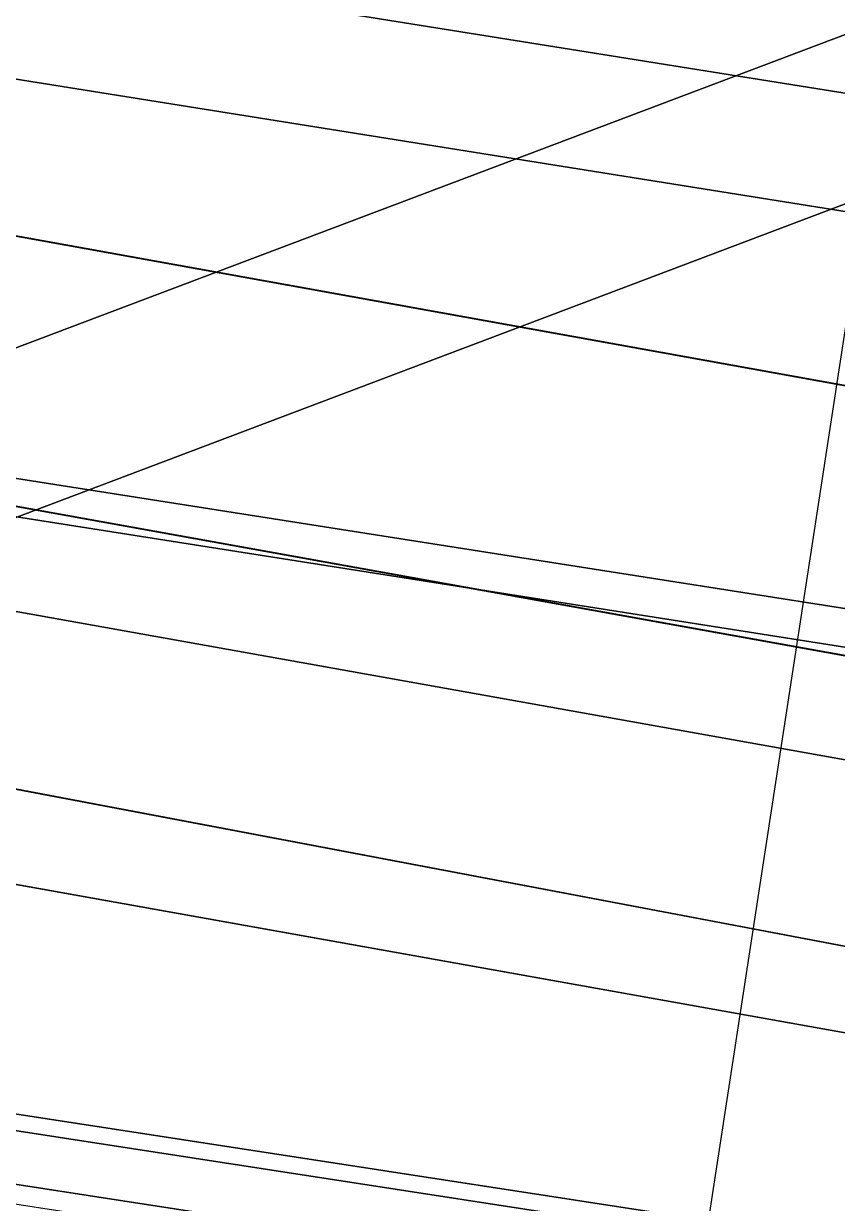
# Model space of a CAD drawing. Header units: metres. Extents: x 503497 to 504361, y 6966567 to 6966857.
# Drawn here: x 504125.0836 to 504125.2159, y 6966705.5895 to 6966705.7812 of the extents above; entities that cross this region are included whole.
import ezdxf

# ---------------------------------------------------------------- set-up
doc = ezdxf.new("R2010")
doc.units = ezdxf.units.M

msp = doc.modelspace()

# ---------------------------------------------------------------- linework, layer by layer
at = {"layer": 'SHADOW_APPROVED_20260111T072000'}
msp.add_lwpolyline([(504124.9683, 6966704.1079), (504125.9354, 6966710.4181), (504052.7616, 6966725.3221), (504051.7945, 6966719.0119), (504124.9683, 6966704.1079)], close=True, dxfattribs=at)
msp.add_lwpolyline([(504124.6436, 6966689.8311), (504125.6223, 6966696.1052), (504122.7613, 6966696.5515), (504123.3955, 6966700.6171), (504123.6735, 6966701.1907), (504124.1841, 6966701.6081), (504124.6865, 6966701.7525), (504126.4679, 6966701.5261), (504126.6349, 6966702.5968), (504125.8564, 6966702.7697), (504125.4218, 6966703.0603), (504125.0625, 6966703.6133), (504124.9683, 6966704.1079), (504125.9354, 6966710.4181), (504127.8093, 6966710.1258), (504128.3574, 6966713.6393), (504140.8554, 6966711.6898), (504140.8554, 6966711.6898), (504140.7719, 6966711.1544), (504144.1851, 6966710.622), (504144.5661, 6966713.0647), (504153.1826, 6966711.7206), (504152.9477, 6966710.2148), (504167.8718, 6966707.8869)], dxfattribs=at)
at = {"layer": 'SHADOW_APPROVED_20260114T072400'}
for points in [[(504124.9683, 6966704.1079), (504125.9354, 6966710.4181), (504053.927, 6966724.0568), (504052.9599, 6966717.7466), (504124.9683, 6966704.1079)], [(504169.2405, 6966697.5447), (504169.4022, 6966697.2624), (504097.3938, 6966710.9011), (504097.2321, 6966711.1834), (504169.2405, 6966697.5447)], [(504169.4022, 6966697.2624), (504169.4593, 6966696.8594), (504097.4509, 6966710.4981), (504097.3938, 6966710.9011), (504169.4022, 6966697.2624)]]:
    msp.add_lwpolyline(points, close=True, dxfattribs=at)
msp.add_lwpolyline([(504124.6436, 6966689.8311), (504125.6223, 6966696.1052), (504122.7613, 6966696.5515), (504123.3955, 6966700.6171), (504123.6735, 6966701.1907), (504124.1841, 6966701.6081), (504124.6865, 6966701.7525), (504126.4679, 6966701.5261), (504126.6349, 6966702.5968), (504125.8564, 6966702.7697), (504125.4218, 6966703.0603), (504125.0625, 6966703.6133), (504124.9683, 6966704.1079), (504125.9354, 6966710.4181), (504127.8093, 6966710.1258), (504128.3574, 6966713.6393), (504140.8554, 6966711.6898), (504140.8554, 6966711.6898), (504140.7719, 6966711.1544), (504144.1851, 6966710.622), (504144.5661, 6966713.0647), (504153.1826, 6966711.7206), (504152.9477, 6966710.2148), (504167.8718, 6966707.8869)], dxfattribs=at)
at = {"layer": 'SHADOW_APPROVED_20260122T071500'}
for points in [[(504124.9683, 6966704.1079), (504125.9354, 6966710.4181), (504043.3689, 6966725.1862), (504042.4018, 6966718.876), (504124.9683, 6966704.1079)], [(504168.8949, 6966699.7238), (504168.6104, 6966697.9001), (504086.0439, 6966712.6682), (504086.3284, 6966714.4919), (504168.8949, 6966699.7238)], [(504168.6104, 6966697.9001), (504168.9205, 6966697.8003), (504086.354, 6966712.5684), (504086.0439, 6966712.6682), (504168.6104, 6966697.9001)], [(504168.9205, 6966697.8003), (504169.2405, 6966697.5447), (504086.674, 6966712.3128), (504086.354, 6966712.5684), (504168.9205, 6966697.8003)]]:
    msp.add_lwpolyline(points, close=True, dxfattribs=at)
msp.add_lwpolyline([(504124.6436, 6966689.8311), (504125.6223, 6966696.1052), (504122.7613, 6966696.5515), (504123.3955, 6966700.6171), (504123.6735, 6966701.1907), (504124.1841, 6966701.6081), (504124.6865, 6966701.7525), (504126.4679, 6966701.5261), (504126.6349, 6966702.5968), (504125.8564, 6966702.7697), (504125.4218, 6966703.0603), (504125.0625, 6966703.6133), (504124.9683, 6966704.1079), (504125.9354, 6966710.4181), (504127.8093, 6966710.1258), (504128.3574, 6966713.6393), (504140.8554, 6966711.6898), (504140.8554, 6966711.6898), (504140.7719, 6966711.1544), (504144.1851, 6966710.622), (504144.5661, 6966713.0647), (504153.1826, 6966711.7206), (504152.9477, 6966710.2148), (504167.8718, 6966707.8869)], dxfattribs=at)
at = {"layer": 'SHADOW_APPROVED_20260124T072500'}
for points in [[(504124.9683, 6966704.1079), (504125.9354, 6966710.4181), (504049.6923, 6966722.1331), (504048.7252, 6966715.8229), (504124.9683, 6966704.1079)], [(504154.0443, 6966707.0275), (504153.1492, 6966701.2887), (504070.164, 6966714.0397), (504071.0591, 6966719.7785), (504154.0443, 6966707.0275)], [(504153.1492, 6966701.2887), (504158.2689, 6966700.4901), (504075.2837, 6966713.2411), (504070.164, 6966714.0397), (504153.1492, 6966701.2887)]]:
    msp.add_lwpolyline(points, close=True, dxfattribs=at)
msp.add_lwpolyline([(504124.6436, 6966689.8311), (504125.6223, 6966696.1052), (504122.7613, 6966696.5515), (504123.3955, 6966700.6171), (504123.6735, 6966701.1907), (504124.1841, 6966701.6081), (504124.6865, 6966701.7525), (504126.4679, 6966701.5261), (504126.6349, 6966702.5968), (504125.8564, 6966702.7697), (504125.4218, 6966703.0603), (504125.0625, 6966703.6133), (504124.9683, 6966704.1079), (504125.9354, 6966710.4181), (504127.8093, 6966710.1258), (504128.3574, 6966713.6393), (504140.8554, 6966711.6898), (504140.8554, 6966711.6898), (504140.7719, 6966711.1544), (504144.1851, 6966710.622), (504144.5661, 6966713.0647), (504153.1826, 6966711.7206), (504152.9477, 6966710.2148), (504167.8718, 6966707.8869)], dxfattribs=at)
at = {"layer": 'SHADOW_APPROVED_20260126T071100'}
msp.add_lwpolyline([(504124.9683, 6966704.1079), (504125.9354, 6966710.4181), (504037.5103, 6966725.4639), (504036.5432, 6966719.1537), (504124.9683, 6966704.1079)], close=True, dxfattribs=at)
msp.add_lwpolyline([(504124.6436, 6966689.8311), (504125.6223, 6966696.1052), (504122.7613, 6966696.5515), (504123.3955, 6966700.6171), (504123.6735, 6966701.1907), (504124.1841, 6966701.6081), (504124.6865, 6966701.7525), (504126.4679, 6966701.5261), (504126.6349, 6966702.5968), (504125.8564, 6966702.7697), (504125.4218, 6966703.0603), (504125.0625, 6966703.6133), (504124.9683, 6966704.1079), (504125.9354, 6966710.4181), (504127.8093, 6966710.1258), (504128.3574, 6966713.6393), (504140.8554, 6966711.6898), (504140.8554, 6966711.6898), (504140.7719, 6966711.1544), (504144.1851, 6966710.622), (504144.5661, 6966713.0647), (504153.1826, 6966711.7206), (504152.9477, 6966710.2148), (504167.8718, 6966707.8869)], dxfattribs=at)
at = {"layer": 'SHADOW_APPROVED_20260127T071900'}
msp.add_lwpolyline([(504124.9683, 6966704.1079), (504125.9354, 6966710.4181), (504043.5925, 6966722.9107), (504042.6254, 6966716.6005), (504124.9683, 6966704.1079)], close=True, dxfattribs=at)
msp.add_lwpolyline([(504124.6436, 6966689.8311), (504125.6223, 6966696.1052), (504122.7613, 6966696.5515), (504123.3955, 6966700.6171), (504123.6735, 6966701.1907), (504124.1841, 6966701.6081), (504124.6865, 6966701.7525), (504126.4679, 6966701.5261), (504126.6349, 6966702.5968), (504125.8564, 6966702.7697), (504125.4218, 6966703.0603), (504125.0625, 6966703.6133), (504124.9683, 6966704.1079), (504125.9354, 6966710.4181), (504127.8093, 6966710.1258), (504128.3574, 6966713.6393), (504140.8554, 6966711.6898), (504140.8554, 6966711.6898), (504140.7719, 6966711.1544), (504144.1851, 6966710.622), (504144.5661, 6966713.0647), (504153.1826, 6966711.7206), (504152.9477, 6966710.2148), (504167.8718, 6966707.8869)], dxfattribs=at)
at = {"layer": 'SHADOW_APPROVED_20260129T071100'}
for points in [[(504124.9683, 6966704.1079), (504125.9354, 6966710.4181), (504035.4897, 6966724.6369), (504034.5226, 6966718.3267), (504124.9683, 6966704.1079)], [(504154.0443, 6966707.0275), (504153.1492, 6966701.2887), (504054.7055, 6966716.7649), (504055.6006, 6966722.5037), (504154.0443, 6966707.0275)], [(504153.1492, 6966701.2887), (504158.2689, 6966700.4901), (504059.8252, 6966715.9663), (504054.7055, 6966716.7649), (504153.1492, 6966701.2887)], [(504158.2689, 6966700.4901), (504156.6455, 6966690.0834), (504058.2018, 6966705.5596), (504059.8252, 6966715.9663), (504158.2689, 6966700.4901)]]:
    msp.add_lwpolyline(points, close=True, dxfattribs=at)
msp.add_lwpolyline([(504124.6436, 6966689.8311), (504125.6223, 6966696.1052), (504122.7613, 6966696.5515), (504123.3955, 6966700.6171), (504123.6735, 6966701.1907), (504124.1841, 6966701.6081), (504124.6865, 6966701.7525), (504126.4679, 6966701.5261), (504126.6349, 6966702.5968), (504125.8564, 6966702.7697), (504125.4218, 6966703.0603), (504125.0625, 6966703.6133), (504124.9683, 6966704.1079), (504125.9354, 6966710.4181), (504127.8093, 6966710.1258), (504128.3574, 6966713.6393), (504140.8554, 6966711.6898), (504140.8554, 6966711.6898), (504140.7719, 6966711.1544), (504144.1851, 6966710.622), (504144.5661, 6966713.0647), (504153.1826, 6966711.7206), (504152.9477, 6966710.2148), (504167.8718, 6966707.8869)], dxfattribs=at)
at = {"layer": 'SHADOW_APPROVED_20260130T071100'}
msp.add_lwpolyline([(504124.9683, 6966704.1079), (504125.9354, 6966710.4181), (504034.8035, 6966724.3323), (504033.8364, 6966718.0221), (504124.9683, 6966704.1079)], close=True, dxfattribs=at)
msp.add_lwpolyline([(504124.6436, 6966689.8311), (504125.6223, 6966696.1052), (504122.7613, 6966696.5515), (504123.3955, 6966700.6171), (504123.6735, 6966701.1907), (504124.1841, 6966701.6081), (504124.6865, 6966701.7525), (504126.4679, 6966701.5261), (504126.6349, 6966702.5968), (504125.8564, 6966702.7697), (504125.4218, 6966703.0603), (504125.0625, 6966703.6133), (504124.9683, 6966704.1079), (504125.9354, 6966710.4181), (504127.8093, 6966710.1258), (504128.3574, 6966713.6393), (504140.8554, 6966711.6898), (504140.8554, 6966711.6898), (504140.7719, 6966711.1544), (504144.1851, 6966710.622), (504144.5661, 6966713.0647), (504153.1826, 6966711.7206), (504152.9477, 6966710.2148), (504167.8718, 6966707.8869)], dxfattribs=at)
at = {"layer": 'SHADOW_APPROVED_20260203T070000'}
for points in [[(504124.9683, 6966704.1079), (504125.9354, 6966710.4181), (504019.9112, 6966726.7195), (504018.9441, 6966720.4093), (504124.9683, 6966704.1079)], [(504154.0443, 6966707.0275), (504153.1492, 6966701.2887), (504037.7495, 6966719.0316), (504038.6446, 6966724.7704), (504154.0443, 6966707.0275)], [(504153.1492, 6966701.2887), (504158.2689, 6966700.4901), (504042.8692, 6966718.233), (504037.7495, 6966719.0316), (504153.1492, 6966701.2887)], [(504158.2689, 6966700.4901), (504156.6455, 6966690.0834), (504041.2458, 6966707.8263), (504042.8692, 6966718.233), (504158.2689, 6966700.4901)]]:
    msp.add_lwpolyline(points, close=True, dxfattribs=at)
msp.add_lwpolyline([(504124.6436, 6966689.8311), (504125.6223, 6966696.1052), (504122.7613, 6966696.5515), (504123.3955, 6966700.6171), (504123.6735, 6966701.1907), (504124.1841, 6966701.6081), (504124.6865, 6966701.7525), (504126.4679, 6966701.5261), (504126.6349, 6966702.5968), (504125.8564, 6966702.7697), (504125.4218, 6966703.0603), (504125.0625, 6966703.6133), (504124.9683, 6966704.1079), (504125.9354, 6966710.4181), (504127.8093, 6966710.1258), (504128.3574, 6966713.6393), (504140.8554, 6966711.6898), (504140.8554, 6966711.6898), (504140.7719, 6966711.1544), (504144.1851, 6966710.622), (504144.5661, 6966713.0647), (504153.1826, 6966711.7206), (504152.9477, 6966710.2148), (504167.8718, 6966707.8869)], dxfattribs=at)
at = {"layer": 'SHADOW_APPROVED_20260314T074000'}
msp.add_lwpolyline([(504124.6436, 6966689.8311), (504125.6223, 6966696.1052), (504122.7613, 6966696.5515), (504123.3955, 6966700.6171), (504123.6735, 6966701.1907), (504124.1841, 6966701.6081), (504124.6865, 6966701.7525), (504126.4679, 6966701.5261), (504126.6349, 6966702.5968), (504125.8564, 6966702.7697), (504125.4218, 6966703.0603), (504125.0625, 6966703.6133), (504124.9683, 6966704.1079), (504125.9354, 6966710.4181), (504127.8093, 6966710.1258), (504128.3574, 6966713.6393), (504140.8554, 6966711.6898), (504140.8554, 6966711.6898), (504140.7719, 6966711.1544), (504144.1851, 6966710.622), (504144.5661, 6966713.0647), (504153.1826, 6966711.7206), (504152.9477, 6966710.2148), (504167.8718, 6966707.8869)], dxfattribs=at)
msp.add_lwpolyline([(504124.9683, 6966704.1079), (504125.9354, 6966710.4181), (504038.1809, 6966694.9617), (504037.2138, 6966688.6515), (504124.9683, 6966704.1079)], close=True, dxfattribs=at)
at = {"layer": 'SHADOW_APPROVED_20260426T070000'}
for points in [[(504128.3574, 6966713.6393), (504140.8554, 6966711.6898), (503923.7278, 6966629.628), (503911.2298, 6966631.5775), (504128.3574, 6966713.6393)], [(504144.1851, 6966710.622), (504144.5661, 6966713.0647), (503927.4385, 6966631.0029), (503927.0575, 6966628.5602), (504144.1851, 6966710.622)], [(504144.5661, 6966713.0647), (504153.1826, 6966711.7206), (503936.055, 6966629.6588), (503927.4385, 6966631.0029), (504144.5661, 6966713.0647)], [(504140.8554, 6966711.6898), (504140.7719, 6966711.1544), (503923.6443, 6966629.0926), (503923.7278, 6966629.628), (504140.8554, 6966711.6898)], [(504140.8554, 6966711.6898), (504140.8554, 6966711.6898), (503923.7278, 6966629.628), (503923.7278, 6966629.628), (504140.8554, 6966711.6898)], [(504124.9683, 6966704.1079), (504125.9354, 6966710.4181), (503908.8078, 6966628.3563), (503907.8407, 6966622.0461), (504124.9683, 6966704.1079)]]:
    msp.add_lwpolyline(points, close=True, dxfattribs=at)
msp.add_lwpolyline([(504124.6436, 6966689.8311), (504125.6223, 6966696.1052), (504122.7613, 6966696.5515), (504123.3955, 6966700.6171), (504123.6735, 6966701.1907), (504124.1841, 6966701.6081), (504124.6865, 6966701.7525), (504126.4679, 6966701.5261), (504126.6349, 6966702.5968), (504125.8564, 6966702.7697), (504125.4218, 6966703.0603), (504125.0625, 6966703.6133), (504124.9683, 6966704.1079), (504125.9354, 6966710.4181), (504127.8093, 6966710.1258), (504128.3574, 6966713.6393), (504140.8554, 6966711.6898), (504140.8554, 6966711.6898), (504140.7719, 6966711.1544), (504144.1851, 6966710.622), (504144.5661, 6966713.0647), (504153.1826, 6966711.7206), (504152.9477, 6966710.2148), (504167.8718, 6966707.8869)], dxfattribs=at)
at = {"layer": 'SHADOW_APPROVED_20260621T090000'}
msp.add_lwpolyline([(504124.6436, 6966689.8311), (504125.6223, 6966696.1052), (504122.7613, 6966696.5515), (504123.3955, 6966700.6171), (504123.6735, 6966701.1907), (504124.1841, 6966701.6081), (504124.6865, 6966701.7525), (504126.4679, 6966701.5261), (504126.6349, 6966702.5968), (504125.8564, 6966702.7697), (504125.4218, 6966703.0603), (504125.0625, 6966703.6133), (504124.9683, 6966704.1079), (504125.9354, 6966710.4181), (504127.8093, 6966710.1258), (504128.3574, 6966713.6393), (504140.8554, 6966711.6898), (504140.8554, 6966711.6898), (504140.7719, 6966711.1544), (504144.1851, 6966710.622), (504144.5661, 6966713.0647), (504153.1826, 6966711.7206), (504152.9477, 6966710.2148), (504167.8718, 6966707.8869)], dxfattribs=at)
msp.add_lwpolyline([(504124.9683, 6966704.1079), (504125.9354, 6966710.4181), (504067.4191, 6966647.4865), (504066.452, 6966641.1763), (504124.9683, 6966704.1079)], close=True, dxfattribs=at)
at = {"layer": 'SHADOW_APPROVED_20260621T120000'}
msp.add_lwpolyline([(504124.6436, 6966689.8311), (504125.6223, 6966696.1052), (504122.7613, 6966696.5515), (504123.3955, 6966700.6171), (504123.6735, 6966701.1907), (504124.1841, 6966701.6081), (504124.6865, 6966701.7525), (504126.4679, 6966701.5261), (504126.6349, 6966702.5968), (504125.8564, 6966702.7697), (504125.4218, 6966703.0603), (504125.0625, 6966703.6133), (504124.9683, 6966704.1079), (504125.9354, 6966710.4181), (504127.8093, 6966710.1258), (504128.3574, 6966713.6393), (504140.8554, 6966711.6898), (504140.8554, 6966711.6898), (504140.7719, 6966711.1544), (504144.1851, 6966710.622), (504144.5661, 6966713.0647), (504153.1826, 6966711.7206), (504152.9477, 6966710.2148), (504167.8718, 6966707.8869)], dxfattribs=at)
msp.add_lwpolyline([(504124.9683, 6966704.1079), (504125.9354, 6966710.4181), (504128.5564, 6966661.7453), (504127.5893, 6966655.4351), (504124.9683, 6966704.1079)], close=True, dxfattribs=at)
at = {"layer": 'SHADOW_APPROVED_20260621T140000'}
msp.add_lwpolyline([(504124.6436, 6966689.8311), (504125.6223, 6966696.1052), (504122.7613, 6966696.5515), (504123.3955, 6966700.6171), (504123.6735, 6966701.1907), (504124.1841, 6966701.6081), (504124.6865, 6966701.7525), (504126.4679, 6966701.5261), (504126.6349, 6966702.5968), (504125.8564, 6966702.7697), (504125.4218, 6966703.0603), (504125.0625, 6966703.6133), (504124.9683, 6966704.1079), (504125.9354, 6966710.4181), (504127.8093, 6966710.1258), (504128.3574, 6966713.6393), (504140.8554, 6966711.6898), (504140.8554, 6966711.6898), (504140.7719, 6966711.1544), (504144.1851, 6966710.622), (504144.5661, 6966713.0647), (504153.1826, 6966711.7206), (504152.9477, 6966710.2148), (504167.8718, 6966707.8869)], dxfattribs=at)
msp.add_lwpolyline([(504124.9683, 6966704.1079), (504125.9354, 6966710.4181), (504164.8451, 6966654.6121), (504163.878, 6966648.3019), (504124.9683, 6966704.1079)], close=True, dxfattribs=at)
at = {"layer": 'SHADOW_APPROVED_20260621T150000'}
msp.add_lwpolyline([(504124.6436, 6966689.8311), (504125.6223, 6966696.1052), (504122.7613, 6966696.5515), (504123.3955, 6966700.6171), (504123.6735, 6966701.1907), (504124.1841, 6966701.6081), (504124.6865, 6966701.7525), (504126.4679, 6966701.5261), (504126.6349, 6966702.5968), (504125.8564, 6966702.7697), (504125.4218, 6966703.0603), (504125.0625, 6966703.6133), (504124.9683, 6966704.1079), (504125.9354, 6966710.4181), (504127.8093, 6966710.1258), (504128.3574, 6966713.6393), (504140.8554, 6966711.6898), (504140.8554, 6966711.6898), (504140.7719, 6966711.1544), (504144.1851, 6966710.622), (504144.5661, 6966713.0647), (504153.1826, 6966711.7206), (504152.9477, 6966710.2148), (504167.8718, 6966707.8869)], dxfattribs=at)
msp.add_lwpolyline([(504124.9683, 6966704.1079), (504125.9354, 6966710.4181), (504199.2155, 6966641.4153), (504198.2484, 6966635.1051), (504124.9683, 6966704.1079)], close=True, dxfattribs=at)
at = {"layer": 'SHADOW_APPROVED_20260621T160000'}
msp.add_lwpolyline([(504124.6436, 6966689.8311), (504125.6223, 6966696.1052), (504122.7613, 6966696.5515), (504123.3955, 6966700.6171), (504123.6735, 6966701.1907), (504124.1841, 6966701.6081), (504124.6865, 6966701.7525), (504126.4679, 6966701.5261), (504126.6349, 6966702.5968), (504125.8564, 6966702.7697), (504125.4218, 6966703.0603), (504125.0625, 6966703.6133), (504124.9683, 6966704.1079), (504125.9354, 6966710.4181), (504127.8093, 6966710.1258), (504128.3574, 6966713.6393), (504140.8554, 6966711.6898), (504140.8554, 6966711.6898), (504140.7719, 6966711.1544), (504144.1851, 6966710.622), (504144.5661, 6966713.0647), (504153.1826, 6966711.7206), (504152.9477, 6966710.2148), (504167.8718, 6966707.8869)], dxfattribs=at)
msp.add_lwpolyline([(504124.9683, 6966704.1079), (504125.9354, 6966710.4181), (504294.1916, 6966597.3183), (504293.2245, 6966591.0081), (504124.9683, 6966704.1079)], close=True, dxfattribs=at)
at = {"layer": 'SHADOW_APPROVED_20261019T053000'}
for points in [[(504154.0443, 6966707.0275), (504153.1492, 6966701.2887), (503525.3919, 6966801.5686), (503526.287, 6966807.3074), (504154.0443, 6966707.0275)], [(504124.9683, 6966704.1079), (504125.9354, 6966710.4181), (503549.1797, 6966802.5509), (503548.2126, 6966796.2407), (504124.9683, 6966704.1079)], [(504153.1492, 6966701.2887), (504158.2689, 6966700.4901), (503530.5116, 6966800.77), (503525.3919, 6966801.5686), (504153.1492, 6966701.2887)], [(504158.2689, 6966700.4901), (504156.6455, 6966690.0834), (503528.8882, 6966790.3633), (503530.5116, 6966800.77), (504158.2689, 6966700.4901)]]:
    msp.add_lwpolyline(points, close=True, dxfattribs=at)
msp.add_lwpolyline([(504124.6436, 6966689.8311), (504125.6223, 6966696.1052), (504122.7613, 6966696.5515), (504123.3955, 6966700.6171), (504123.6735, 6966701.1907), (504124.1841, 6966701.6081), (504124.6865, 6966701.7525), (504126.4679, 6966701.5261), (504126.6349, 6966702.5968), (504125.8564, 6966702.7697), (504125.4218, 6966703.0603), (504125.0625, 6966703.6133), (504124.9683, 6966704.1079), (504125.9354, 6966710.4181), (504127.8093, 6966710.1258), (504128.3574, 6966713.6393), (504140.8554, 6966711.6898), (504140.8554, 6966711.6898), (504140.7719, 6966711.1544), (504144.1851, 6966710.622), (504144.5661, 6966713.0647), (504153.1826, 6966711.7206), (504152.9477, 6966710.2148), (504167.8718, 6966707.8869)], dxfattribs=at)
at = {"layer": 'SHADOW_APPROVED_20261112T063500'}
msp.add_lwpolyline([(504124.9683, 6966704.1079), (504125.9354, 6966710.4181), (504027.6571, 6966726.3723), (504026.69, 6966720.0621), (504124.9683, 6966704.1079)], close=True, dxfattribs=at)
msp.add_lwpolyline([(504124.6436, 6966689.8311), (504125.6223, 6966696.1052), (504122.7613, 6966696.5515), (504123.3955, 6966700.6171), (504123.6735, 6966701.1907), (504124.1841, 6966701.6081), (504124.6865, 6966701.7525), (504126.4679, 6966701.5261), (504126.6349, 6966702.5968), (504125.8564, 6966702.7697), (504125.4218, 6966703.0603), (504125.0625, 6966703.6133), (504124.9683, 6966704.1079), (504125.9354, 6966710.4181), (504127.8093, 6966710.1258), (504128.3574, 6966713.6393), (504140.8554, 6966711.6898), (504140.8554, 6966711.6898), (504140.7719, 6966711.1544), (504144.1851, 6966710.622), (504144.5661, 6966713.0647), (504153.1826, 6966711.7206), (504152.9477, 6966710.2148), (504167.8718, 6966707.8869)], dxfattribs=at)
at = {"layer": 'SHADOW_APPROVED_20261113T063500'}
msp.add_lwpolyline([(504124.9683, 6966704.1079), (504125.9354, 6966710.4181), (504028.1253, 6966726.7878), (504027.1582, 6966720.4776), (504124.9683, 6966704.1079)], close=True, dxfattribs=at)
msp.add_lwpolyline([(504124.6436, 6966689.8311), (504125.6223, 6966696.1052), (504122.7613, 6966696.5515), (504123.3955, 6966700.6171), (504123.6735, 6966701.1907), (504124.1841, 6966701.6081), (504124.6865, 6966701.7525), (504126.4679, 6966701.5261), (504126.6349, 6966702.5968), (504125.8564, 6966702.7697), (504125.4218, 6966703.0603), (504125.0625, 6966703.6133), (504124.9683, 6966704.1079), (504125.9354, 6966710.4181), (504127.8093, 6966710.1258), (504128.3574, 6966713.6393), (504140.8554, 6966711.6898), (504140.8554, 6966711.6898), (504140.7719, 6966711.1544), (504144.1851, 6966710.622), (504144.5661, 6966713.0647), (504153.1826, 6966711.7206), (504152.9477, 6966710.2148), (504167.8718, 6966707.8869)], dxfattribs=at)
at = {"layer": 'SHADOW_APPROVED_20261122T065200'}
for points in [[(504124.9683, 6966704.1079), (504125.9354, 6966710.4181), (504045.7713, 6966724.8689), (504044.8042, 6966718.5587), (504124.9683, 6966704.1079)], [(504168.8949, 6966699.7238), (504168.6104, 6966697.9001), (504088.4463, 6966712.3509), (504088.7308, 6966714.1746), (504168.8949, 6966699.7238)], [(504168.6104, 6966697.9001), (504168.9205, 6966697.8003), (504088.7564, 6966712.2511), (504088.4463, 6966712.3509), (504168.6104, 6966697.9001)], [(504168.9205, 6966697.8003), (504169.2405, 6966697.5447), (504089.0764, 6966711.9955), (504088.7564, 6966712.2511), (504168.9205, 6966697.8003)]]:
    msp.add_lwpolyline(points, close=True, dxfattribs=at)
msp.add_lwpolyline([(504124.6436, 6966689.8311), (504125.6223, 6966696.1052), (504122.7613, 6966696.5515), (504123.3955, 6966700.6171), (504123.6735, 6966701.1907), (504124.1841, 6966701.6081), (504124.6865, 6966701.7525), (504126.4679, 6966701.5261), (504126.6349, 6966702.5968), (504125.8564, 6966702.7697), (504125.4218, 6966703.0603), (504125.0625, 6966703.6133), (504124.9683, 6966704.1079), (504125.9354, 6966710.4181), (504127.8093, 6966710.1258), (504128.3574, 6966713.6393), (504140.8554, 6966711.6898), (504140.8554, 6966711.6898), (504140.7719, 6966711.1544), (504144.1851, 6966710.622), (504144.5661, 6966713.0647), (504153.1826, 6966711.7206), (504152.9477, 6966710.2148), (504167.8718, 6966707.8869)], dxfattribs=at)
at = {"layer": 'SHADOW_APPROVED_20261123T070300'}
msp.add_lwpolyline([(504124.9683, 6966704.1079), (504125.9354, 6966710.4181), (504053.5385, 6966722.4246), (504052.5714, 6966716.1144), (504124.9683, 6966704.1079)], close=True, dxfattribs=at)
msp.add_lwpolyline([(504124.6436, 6966689.8311), (504125.6223, 6966696.1052), (504122.7613, 6966696.5515), (504123.3955, 6966700.6171), (504123.6735, 6966701.1907), (504124.1841, 6966701.6081), (504124.6865, 6966701.7525), (504126.4679, 6966701.5261), (504126.6349, 6966702.5968), (504125.8564, 6966702.7697), (504125.4218, 6966703.0603), (504125.0625, 6966703.6133), (504124.9683, 6966704.1079), (504125.9354, 6966710.4181), (504127.8093, 6966710.1258), (504128.3574, 6966713.6393), (504140.8554, 6966711.6898), (504140.8554, 6966711.6898), (504140.7719, 6966711.1544), (504144.1851, 6966710.622), (504144.5661, 6966713.0647), (504153.1826, 6966711.7206), (504152.9477, 6966710.2148), (504167.8718, 6966707.8869)], dxfattribs=at)
at = {"layer": 'SHADOW_APPROVED_20261221T090000'}
msp.add_lwpolyline([(504124.6436, 6966689.8311), (504125.6223, 6966696.1052), (504122.7613, 6966696.5515), (504123.3955, 6966700.6171), (504123.6735, 6966701.1907), (504124.1841, 6966701.6081), (504124.6865, 6966701.7525), (504126.4679, 6966701.5261), (504126.6349, 6966702.5968), (504125.8564, 6966702.7697), (504125.4218, 6966703.0603), (504125.0625, 6966703.6133), (504124.9683, 6966704.1079), (504125.9354, 6966710.4181), (504127.8093, 6966710.1258), (504128.3574, 6966713.6393), (504140.8554, 6966711.6898), (504140.8554, 6966711.6898), (504140.7719, 6966711.1544), (504144.1851, 6966710.622), (504144.5661, 6966713.0647), (504153.1826, 6966711.7206), (504152.9477, 6966710.2148), (504167.8718, 6966707.8869)], dxfattribs=at)
msp.add_lwpolyline([(504124.9683, 6966704.1079), (504125.9354, 6966710.4181), (504095.6807, 6966712.2175), (504094.7136, 6966705.9073), (504124.9683, 6966704.1079)], close=True, dxfattribs=at)
at = {"layer": 'SHADOW_APPROVED_20261221T120000'}
msp.add_lwpolyline([(504124.6436, 6966689.8311), (504125.6223, 6966696.1052), (504122.7613, 6966696.5515), (504123.3955, 6966700.6171), (504123.6735, 6966701.1907), (504124.1841, 6966701.6081), (504124.6865, 6966701.7525), (504126.4679, 6966701.5261), (504126.6349, 6966702.5968), (504125.8564, 6966702.7697), (504125.4218, 6966703.0603), (504125.0625, 6966703.6133), (504124.9683, 6966704.1079), (504125.9354, 6966710.4181), (504127.8093, 6966710.1258), (504128.3574, 6966713.6393), (504140.8554, 6966711.6898), (504140.8554, 6966711.6898), (504140.7719, 6966711.1544), (504144.1851, 6966710.622), (504144.5661, 6966713.0647), (504153.1826, 6966711.7206), (504152.9477, 6966710.2148), (504167.8718, 6966707.8869)], dxfattribs=at)
msp.add_lwpolyline([(504124.9683, 6966704.1079), (504125.9354, 6966710.4181), (504128.2079, 6966707.6873), (504127.2408, 6966701.3771), (504124.9683, 6966704.1079)], close=True, dxfattribs=at)
at = {"layer": 'SHADOW_APPROVED_20261221T150000'}
msp.add_lwpolyline([(504124.9683, 6966704.1079), (504125.9354, 6966710.4181), (504163.6293, 6966714.4384), (504162.6622, 6966708.1282), (504124.9683, 6966704.1079)], close=True, dxfattribs=at)
msp.add_lwpolyline([(504124.6436, 6966689.8311), (504125.6223, 6966696.1052), (504122.7613, 6966696.5515), (504123.3955, 6966700.6171), (504123.6735, 6966701.1907), (504124.1841, 6966701.6081), (504124.6865, 6966701.7525), (504126.4679, 6966701.5261), (504126.6349, 6966702.5968), (504125.8564, 6966702.7697), (504125.4218, 6966703.0603), (504125.0625, 6966703.6133), (504124.9683, 6966704.1079), (504125.9354, 6966710.4181), (504127.8093, 6966710.1258), (504128.3574, 6966713.6393), (504140.8554, 6966711.6898), (504140.8554, 6966711.6898), (504140.7719, 6966711.1544), (504144.1851, 6966710.622), (504144.5661, 6966713.0647), (504153.1826, 6966711.7206), (504152.9477, 6966710.2148), (504167.8718, 6966707.8869)], dxfattribs=at)
at = {"layer": 'SHADOW_APPROVED_20261221T160000'}
msp.add_lwpolyline([(504124.9683, 6966704.1079), (504125.9354, 6966710.4181), (504185.4972, 6966722.3699), (504184.5301, 6966716.0597), (504124.9683, 6966704.1079)], close=True, dxfattribs=at)
msp.add_lwpolyline([(504124.6436, 6966689.8311), (504125.6223, 6966696.1052), (504122.7613, 6966696.5515), (504123.3955, 6966700.6171), (504123.6735, 6966701.1907), (504124.1841, 6966701.6081), (504124.6865, 6966701.7525), (504126.4679, 6966701.5261), (504126.6349, 6966702.5968), (504125.8564, 6966702.7697), (504125.4218, 6966703.0603), (504125.0625, 6966703.6133), (504124.9683, 6966704.1079), (504125.9354, 6966710.4181), (504127.8093, 6966710.1258), (504128.3574, 6966713.6393), (504140.8554, 6966711.6898), (504140.8554, 6966711.6898), (504140.7719, 6966711.1544), (504144.1851, 6966710.622), (504144.5661, 6966713.0647), (504153.1826, 6966711.7206), (504152.9477, 6966710.2148), (504167.8718, 6966707.8869)], dxfattribs=at)
at = {"layer": 'SHADOW_APPROVED_20261221T170000'}
msp.add_lwpolyline([(504124.9683, 6966704.1079), (504125.9354, 6966710.4181), (504229.1353, 6966741.3057), (504228.1682, 6966734.9955), (504124.9683, 6966704.1079)], close=True, dxfattribs=at)
msp.add_lwpolyline([(504124.6436, 6966689.8311), (504125.6223, 6966696.1052), (504122.7613, 6966696.5515), (504123.3955, 6966700.6171), (504123.6735, 6966701.1907), (504124.1841, 6966701.6081), (504124.6865, 6966701.7525), (504126.4679, 6966701.5261), (504126.6349, 6966702.5968), (504125.8564, 6966702.7697), (504125.4218, 6966703.0603), (504125.0625, 6966703.6133), (504124.9683, 6966704.1079), (504125.9354, 6966710.4181), (504127.8093, 6966710.1258), (504128.3574, 6966713.6393), (504140.8554, 6966711.6898), (504140.8554, 6966711.6898), (504140.7719, 6966711.1544), (504144.1851, 6966710.622), (504144.5661, 6966713.0647), (504153.1826, 6966711.7206), (504152.9477, 6966710.2148), (504167.8718, 6966707.8869)], dxfattribs=at)
at = {"layer": 'SHADOW_COMPARATOR_RL48_20260111T072000'}
msp.add_lwpolyline([(504124.9683, 6966704.1079), (504125.9354, 6966710.4181), (504080.3081, 6966719.7115), (504079.341, 6966713.4013), (504124.9683, 6966704.1079)], close=True, dxfattribs=at)
msp.add_lwpolyline([(504124.6436, 6966689.8311), (504125.6223, 6966696.1052), (504122.7613, 6966696.5515), (504123.3955, 6966700.6171), (504123.6735, 6966701.1907), (504124.1841, 6966701.6081), (504124.6865, 6966701.7525), (504126.4679, 6966701.5261), (504126.6349, 6966702.5968), (504125.8564, 6966702.7697), (504125.4218, 6966703.0603), (504125.0625, 6966703.6133), (504124.9683, 6966704.1079), (504125.9354, 6966710.4181), (504127.8093, 6966710.1258), (504128.3574, 6966713.6393), (504140.8554, 6966711.6898), (504140.8554, 6966711.6898), (504140.7719, 6966711.1544), (504144.1851, 6966710.622), (504144.5661, 6966713.0647), (504153.1826, 6966711.7206), (504152.9477, 6966710.2148), (504167.8718, 6966707.8869)], dxfattribs=at)
at = {"layer": 'SHADOW_COMPARATOR_RL48_20260114T072400'}
for points in [[(504124.9683, 6966704.1079), (504125.9354, 6966710.4181), (504081.0348, 6966718.9225), (504080.0677, 6966712.6123), (504124.9683, 6966704.1079)], [(504169.2405, 6966697.5447), (504169.4022, 6966697.2624), (504124.5016, 6966705.7668), (504124.3399, 6966706.0491), (504169.2405, 6966697.5447)], [(504169.4022, 6966697.2624), (504169.4593, 6966696.8594), (504124.5587, 6966705.3638), (504124.5016, 6966705.7668), (504169.4022, 6966697.2624)]]:
    msp.add_lwpolyline(points, close=True, dxfattribs=at)
msp.add_lwpolyline([(504124.6436, 6966689.8311), (504125.6223, 6966696.1052), (504122.7613, 6966696.5515), (504123.3955, 6966700.6171), (504123.6735, 6966701.1907), (504124.1841, 6966701.6081), (504124.6865, 6966701.7525), (504126.4679, 6966701.5261), (504126.6349, 6966702.5968), (504125.8564, 6966702.7697), (504125.4218, 6966703.0603), (504125.0625, 6966703.6133), (504124.9683, 6966704.1079), (504125.9354, 6966710.4181), (504127.8093, 6966710.1258), (504128.3574, 6966713.6393), (504140.8554, 6966711.6898), (504140.8554, 6966711.6898), (504140.7719, 6966711.1544), (504144.1851, 6966710.622), (504144.5661, 6966713.0647), (504153.1826, 6966711.7206), (504152.9477, 6966710.2148), (504167.8718, 6966707.8869)], dxfattribs=at)
at = {"layer": 'SHADOW_COMPARATOR_RL48_20260122T071500'}
for points in [[(504124.9683, 6966704.1079), (504125.9354, 6966710.4181), (504074.4513, 6966719.6267), (504073.4842, 6966713.3165), (504124.9683, 6966704.1079)], [(504168.8949, 6966699.7238), (504168.6104, 6966697.9001), (504117.1263, 6966707.1087), (504117.4108, 6966708.9324), (504168.8949, 6966699.7238)], [(504168.6104, 6966697.9001), (504168.9205, 6966697.8003), (504117.4364, 6966707.0089), (504117.1263, 6966707.1087), (504168.6104, 6966697.9001)], [(504168.9205, 6966697.8003), (504169.2405, 6966697.5447), (504117.7564, 6966706.7533), (504117.4364, 6966707.0089), (504168.9205, 6966697.8003)]]:
    msp.add_lwpolyline(points, close=True, dxfattribs=at)
msp.add_lwpolyline([(504124.6436, 6966689.8311), (504125.6223, 6966696.1052), (504122.7613, 6966696.5515), (504123.3955, 6966700.6171), (504123.6735, 6966701.1907), (504124.1841, 6966701.6081), (504124.6865, 6966701.7525), (504126.4679, 6966701.5261), (504126.6349, 6966702.5968), (504125.8564, 6966702.7697), (504125.4218, 6966703.0603), (504125.0625, 6966703.6133), (504124.9683, 6966704.1079), (504125.9354, 6966710.4181), (504127.8093, 6966710.1258), (504128.3574, 6966713.6393), (504140.8554, 6966711.6898), (504140.8554, 6966711.6898), (504140.7719, 6966711.1544), (504144.1851, 6966710.622), (504144.5661, 6966713.0647), (504153.1826, 6966711.7206), (504152.9477, 6966710.2148), (504167.8718, 6966707.8869)], dxfattribs=at)
at = {"layer": 'SHADOW_COMPARATOR_RL48_20260124T072500'}
msp.add_lwpolyline([(504124.9683, 6966704.1079), (504125.9354, 6966710.4181), (504078.3942, 6966717.723), (504077.4271, 6966711.4128), (504124.9683, 6966704.1079)], close=True, dxfattribs=at)
msp.add_lwpolyline([(504124.6436, 6966689.8311), (504125.6223, 6966696.1052), (504122.7613, 6966696.5515), (504123.3955, 6966700.6171), (504123.6735, 6966701.1907), (504124.1841, 6966701.6081), (504124.6865, 6966701.7525), (504126.4679, 6966701.5261), (504126.6349, 6966702.5968), (504125.8564, 6966702.7697), (504125.4218, 6966703.0603), (504125.0625, 6966703.6133), (504124.9683, 6966704.1079), (504125.9354, 6966710.4181), (504127.8093, 6966710.1258), (504128.3574, 6966713.6393), (504140.8554, 6966711.6898), (504140.8554, 6966711.6898), (504140.7719, 6966711.1544), (504144.1851, 6966710.622), (504144.5661, 6966713.0647), (504153.1826, 6966711.7206), (504152.9477, 6966710.2148), (504167.8718, 6966707.8869)], dxfattribs=at)
at = {"layer": 'SHADOW_COMPARATOR_RL48_20260126T071100'}
msp.add_lwpolyline([(504124.9683, 6966704.1079), (504125.9354, 6966710.4181), (504070.7982, 6966719.7999), (504069.8311, 6966713.4897), (504124.9683, 6966704.1079)], close=True, dxfattribs=at)
msp.add_lwpolyline([(504124.6436, 6966689.8311), (504125.6223, 6966696.1052), (504122.7613, 6966696.5515), (504123.3955, 6966700.6171), (504123.6735, 6966701.1907), (504124.1841, 6966701.6081), (504124.6865, 6966701.7525), (504126.4679, 6966701.5261), (504126.6349, 6966702.5968), (504125.8564, 6966702.7697), (504125.4218, 6966703.0603), (504125.0625, 6966703.6133), (504124.9683, 6966704.1079), (504125.9354, 6966710.4181), (504127.8093, 6966710.1258), (504128.3574, 6966713.6393), (504140.8554, 6966711.6898), (504140.8554, 6966711.6898), (504140.7719, 6966711.1544), (504144.1851, 6966710.622), (504144.5661, 6966713.0647), (504153.1826, 6966711.7206), (504152.9477, 6966710.2148), (504167.8718, 6966707.8869)], dxfattribs=at)
at = {"layer": 'SHADOW_COMPARATOR_RL48_20260127T071900'}
msp.add_lwpolyline([(504124.9683, 6966704.1079), (504125.9354, 6966710.4181), (504074.5907, 6966718.2078), (504073.6236, 6966711.8976), (504124.9683, 6966704.1079)], close=True, dxfattribs=at)
msp.add_lwpolyline([(504124.6436, 6966689.8311), (504125.6223, 6966696.1052), (504122.7613, 6966696.5515), (504123.3955, 6966700.6171), (504123.6735, 6966701.1907), (504124.1841, 6966701.6081), (504124.6865, 6966701.7525), (504126.4679, 6966701.5261), (504126.6349, 6966702.5968), (504125.8564, 6966702.7697), (504125.4218, 6966703.0603), (504125.0625, 6966703.6133), (504124.9683, 6966704.1079), (504125.9354, 6966710.4181), (504127.8093, 6966710.1258), (504128.3574, 6966713.6393), (504140.8554, 6966711.6898), (504140.8554, 6966711.6898), (504140.7719, 6966711.1544), (504144.1851, 6966710.622), (504144.5661, 6966713.0647), (504153.1826, 6966711.7206), (504152.9477, 6966710.2148), (504167.8718, 6966707.8869)], dxfattribs=at)
at = {"layer": 'SHADOW_COMPARATOR_RL48_20260129T071100'}
msp.add_lwpolyline([(504124.9683, 6966704.1079), (504125.9354, 6966710.4181), (504069.5382, 6966719.2842), (504068.5711, 6966712.974), (504124.9683, 6966704.1079)], close=True, dxfattribs=at)
msp.add_lwpolyline([(504124.6436, 6966689.8311), (504125.6223, 6966696.1052), (504122.7613, 6966696.5515), (504123.3955, 6966700.6171), (504123.6735, 6966701.1907), (504124.1841, 6966701.6081), (504124.6865, 6966701.7525), (504126.4679, 6966701.5261), (504126.6349, 6966702.5968), (504125.8564, 6966702.7697), (504125.4218, 6966703.0603), (504125.0625, 6966703.6133), (504124.9683, 6966704.1079), (504125.9354, 6966710.4181), (504127.8093, 6966710.1258), (504128.3574, 6966713.6393), (504140.8554, 6966711.6898), (504140.8554, 6966711.6898), (504140.7719, 6966711.1544), (504144.1851, 6966710.622), (504144.5661, 6966713.0647), (504153.1826, 6966711.7206), (504152.9477, 6966710.2148), (504167.8718, 6966707.8869)], dxfattribs=at)
at = {"layer": 'SHADOW_COMPARATOR_RL48_20260130T071100'}
msp.add_lwpolyline([(504124.9683, 6966704.1079), (504125.9354, 6966710.4181), (504069.1103, 6966719.0943), (504068.1432, 6966712.7841), (504124.9683, 6966704.1079)], close=True, dxfattribs=at)
msp.add_lwpolyline([(504124.6436, 6966689.8311), (504125.6223, 6966696.1052), (504122.7613, 6966696.5515), (504123.3955, 6966700.6171), (504123.6735, 6966701.1907), (504124.1841, 6966701.6081), (504124.6865, 6966701.7525), (504126.4679, 6966701.5261), (504126.6349, 6966702.5968), (504125.8564, 6966702.7697), (504125.4218, 6966703.0603), (504125.0625, 6966703.6133), (504124.9683, 6966704.1079), (504125.9354, 6966710.4181), (504127.8093, 6966710.1258), (504128.3574, 6966713.6393), (504140.8554, 6966711.6898), (504140.8554, 6966711.6898), (504140.7719, 6966711.1544), (504144.1851, 6966710.622), (504144.5661, 6966713.0647), (504153.1826, 6966711.7206), (504152.9477, 6966710.2148), (504167.8718, 6966707.8869)], dxfattribs=at)
at = {"layer": 'SHADOW_COMPARATOR_RL48_20260203T070000'}
msp.add_lwpolyline([(504124.9683, 6966704.1079), (504125.9354, 6966710.4181), (504059.8243, 6966720.5828), (504058.8572, 6966714.2726), (504124.9683, 6966704.1079)], close=True, dxfattribs=at)
msp.add_lwpolyline([(504124.6436, 6966689.8311), (504125.6223, 6966696.1052), (504122.7613, 6966696.5515), (504123.3955, 6966700.6171), (504123.6735, 6966701.1907), (504124.1841, 6966701.6081), (504124.6865, 6966701.7525), (504126.4679, 6966701.5261), (504126.6349, 6966702.5968), (504125.8564, 6966702.7697), (504125.4218, 6966703.0603), (504125.0625, 6966703.6133), (504124.9683, 6966704.1079), (504125.9354, 6966710.4181), (504127.8093, 6966710.1258), (504128.3574, 6966713.6393), (504140.8554, 6966711.6898), (504140.8554, 6966711.6898), (504140.7719, 6966711.1544), (504144.1851, 6966710.622), (504144.5661, 6966713.0647), (504153.1826, 6966711.7206), (504152.9477, 6966710.2148), (504167.8718, 6966707.8869)], dxfattribs=at)
at = {"layer": 'SHADOW_COMPARATOR_RL48_20260314T074000'}
msp.add_lwpolyline([(504124.6436, 6966689.8311), (504125.6223, 6966696.1052), (504122.7613, 6966696.5515), (504123.3955, 6966700.6171), (504123.6735, 6966701.1907), (504124.1841, 6966701.6081), (504124.6865, 6966701.7525), (504126.4679, 6966701.5261), (504126.6349, 6966702.5968), (504125.8564, 6966702.7697), (504125.4218, 6966703.0603), (504125.0625, 6966703.6133), (504124.9683, 6966704.1079), (504125.9354, 6966710.4181), (504127.8093, 6966710.1258), (504128.3574, 6966713.6393), (504140.8554, 6966711.6898), (504140.8554, 6966711.6898), (504140.7719, 6966711.1544), (504144.1851, 6966710.622), (504144.5661, 6966713.0647), (504153.1826, 6966711.7206), (504152.9477, 6966710.2148), (504167.8718, 6966707.8869)], dxfattribs=at)
msp.add_lwpolyline([(504124.9683, 6966704.1079), (504125.9354, 6966710.4181), (504071.2163, 6966700.7803), (504070.2492, 6966694.4701), (504124.9683, 6966704.1079)], close=True, dxfattribs=at)
at = {"layer": 'SHADOW_COMPARATOR_RL48_20260426T070000'}
for points in [[(504128.3574, 6966713.6393), (504140.8554, 6966711.6898), (504005.4661, 6966660.5204), (503992.9681, 6966662.4699), (504128.3574, 6966713.6393)], [(504144.1851, 6966710.622), (504144.5661, 6966713.0647), (504009.1768, 6966661.8953), (504008.7958, 6966659.4526), (504144.1851, 6966710.622)], [(504144.5661, 6966713.0647), (504153.1826, 6966711.7206), (504017.7933, 6966660.5512), (504009.1768, 6966661.8953), (504144.5661, 6966713.0647)], [(504140.8554, 6966711.6898), (504140.7719, 6966711.1544), (504005.3826, 6966659.985), (504005.4661, 6966660.5204), (504140.8554, 6966711.6898)], [(504140.8554, 6966711.6898), (504140.8554, 6966711.6898), (504005.4661, 6966660.5204), (504005.4661, 6966660.5204), (504140.8554, 6966711.6898)], [(504124.9683, 6966704.1079), (504125.9354, 6966710.4181), (503990.5461, 6966659.2487), (503989.579, 6966652.9385), (504124.9683, 6966704.1079)]]:
    msp.add_lwpolyline(points, close=True, dxfattribs=at)
msp.add_lwpolyline([(504124.6436, 6966689.8311), (504125.6223, 6966696.1052), (504122.7613, 6966696.5515), (504123.3955, 6966700.6171), (504123.6735, 6966701.1907), (504124.1841, 6966701.6081), (504124.6865, 6966701.7525), (504126.4679, 6966701.5261), (504126.6349, 6966702.5968), (504125.8564, 6966702.7697), (504125.4218, 6966703.0603), (504125.0625, 6966703.6133), (504124.9683, 6966704.1079), (504125.9354, 6966710.4181), (504127.8093, 6966710.1258), (504128.3574, 6966713.6393), (504140.8554, 6966711.6898), (504140.8554, 6966711.6898), (504140.7719, 6966711.1544), (504144.1851, 6966710.622), (504144.5661, 6966713.0647), (504153.1826, 6966711.7206), (504152.9477, 6966710.2148), (504167.8718, 6966707.8869)], dxfattribs=at)
at = {"layer": 'SHADOW_COMPARATOR_RL48_20260621T090000'}
msp.add_lwpolyline([(504124.6436, 6966689.8311), (504125.6223, 6966696.1052), (504122.7613, 6966696.5515), (504123.3955, 6966700.6171), (504123.6735, 6966701.1907), (504124.1841, 6966701.6081), (504124.6865, 6966701.7525), (504126.4679, 6966701.5261), (504126.6349, 6966702.5968), (504125.8564, 6966702.7697), (504125.4218, 6966703.0603), (504125.0625, 6966703.6133), (504124.9683, 6966704.1079), (504125.9354, 6966710.4181), (504127.8093, 6966710.1258), (504128.3574, 6966713.6393), (504140.8554, 6966711.6898), (504140.8554, 6966711.6898), (504140.7719, 6966711.1544), (504144.1851, 6966710.622), (504144.5661, 6966713.0647), (504153.1826, 6966711.7206), (504152.9477, 6966710.2148), (504167.8718, 6966707.8869)], dxfattribs=at)
msp.add_lwpolyline([(504124.9683, 6966704.1079), (504125.9354, 6966710.4181), (504089.4477, 6966671.1773), (504088.4806, 6966664.8671), (504124.9683, 6966704.1079)], close=True, dxfattribs=at)
at = {"layer": 'SHADOW_COMPARATOR_RL48_20260621T120000'}
msp.add_lwpolyline([(504124.6436, 6966689.8311), (504125.6223, 6966696.1052), (504122.7613, 6966696.5515), (504123.3955, 6966700.6171), (504123.6735, 6966701.1907), (504124.1841, 6966701.6081), (504124.6865, 6966701.7525), (504126.4679, 6966701.5261), (504126.6349, 6966702.5968), (504125.8564, 6966702.7697), (504125.4218, 6966703.0603), (504125.0625, 6966703.6133), (504124.9683, 6966704.1079), (504125.9354, 6966710.4181), (504127.8093, 6966710.1258), (504128.3574, 6966713.6393), (504140.8554, 6966711.6898), (504140.8554, 6966711.6898), (504140.7719, 6966711.1544), (504144.1851, 6966710.622), (504144.5661, 6966713.0647), (504153.1826, 6966711.7206), (504152.9477, 6966710.2148), (504167.8718, 6966707.8869)], dxfattribs=at)
msp.add_lwpolyline([(504124.9683, 6966704.1079), (504125.9354, 6966710.4181), (504127.5697, 6966680.0683), (504126.6026, 6966673.7581), (504124.9683, 6966704.1079)], close=True, dxfattribs=at)
at = {"layer": 'SHADOW_COMPARATOR_RL48_20260621T140000'}
msp.add_lwpolyline([(504124.6436, 6966689.8311), (504125.6223, 6966696.1052), (504122.7613, 6966696.5515), (504123.3955, 6966700.6171), (504123.6735, 6966701.1907), (504124.1841, 6966701.6081), (504124.6865, 6966701.7525), (504126.4679, 6966701.5261), (504126.6349, 6966702.5968), (504125.8564, 6966702.7697), (504125.4218, 6966703.0603), (504125.0625, 6966703.6133), (504124.9683, 6966704.1079), (504125.9354, 6966710.4181), (504127.8093, 6966710.1258), (504128.3574, 6966713.6393), (504140.8554, 6966711.6898), (504140.8554, 6966711.6898), (504140.7719, 6966711.1544), (504144.1851, 6966710.622), (504144.5661, 6966713.0647), (504153.1826, 6966711.7206), (504152.9477, 6966710.2148), (504167.8718, 6966707.8869)], dxfattribs=at)
msp.add_lwpolyline([(504124.9683, 6966704.1079), (504125.9354, 6966710.4181), (504150.1974, 6966675.6204), (504149.2303, 6966669.3102), (504124.9683, 6966704.1079)], close=True, dxfattribs=at)
at = {"layer": 'SHADOW_COMPARATOR_RL48_20260621T150000'}
msp.add_lwpolyline([(504124.6436, 6966689.8311), (504125.6223, 6966696.1052), (504122.7613, 6966696.5515), (504123.3955, 6966700.6171), (504123.6735, 6966701.1907), (504124.1841, 6966701.6081), (504124.6865, 6966701.7525), (504126.4679, 6966701.5261), (504126.6349, 6966702.5968), (504125.8564, 6966702.7697), (504125.4218, 6966703.0603), (504125.0625, 6966703.6133), (504124.9683, 6966704.1079), (504125.9354, 6966710.4181), (504127.8093, 6966710.1258), (504128.3574, 6966713.6393), (504140.8554, 6966711.6898), (504140.8554, 6966711.6898), (504140.7719, 6966711.1544), (504144.1851, 6966710.622), (504144.5661, 6966713.0647), (504153.1826, 6966711.7206), (504152.9477, 6966710.2148), (504167.8718, 6966707.8869)], dxfattribs=at)
msp.add_lwpolyline([(504124.9683, 6966704.1079), (504125.9354, 6966710.4181), (504171.629, 6966667.3916), (504170.6619, 6966661.0814), (504124.9683, 6966704.1079)], close=True, dxfattribs=at)
at = {"layer": 'SHADOW_COMPARATOR_RL48_20260621T160000'}
msp.add_lwpolyline([(504124.6436, 6966689.8311), (504125.6223, 6966696.1052), (504122.7613, 6966696.5515), (504123.3955, 6966700.6171), (504123.6735, 6966701.1907), (504124.1841, 6966701.6081), (504124.6865, 6966701.7525), (504126.4679, 6966701.5261), (504126.6349, 6966702.5968), (504125.8564, 6966702.7697), (504125.4218, 6966703.0603), (504125.0625, 6966703.6133), (504124.9683, 6966704.1079), (504125.9354, 6966710.4181), (504127.8093, 6966710.1258), (504128.3574, 6966713.6393), (504140.8554, 6966711.6898), (504140.8554, 6966711.6898), (504140.7719, 6966711.1544), (504144.1851, 6966710.622), (504144.5661, 6966713.0647), (504153.1826, 6966711.7206), (504152.9477, 6966710.2148), (504167.8718, 6966707.8869)], dxfattribs=at)
msp.add_lwpolyline([(504124.9683, 6966704.1079), (504125.9354, 6966710.4181), (504230.8511, 6966639.8951), (504229.884, 6966633.5849), (504124.9683, 6966704.1079)], close=True, dxfattribs=at)
at = {"layer": 'SHADOW_COMPARATOR_RL48_20261019T053000'}
msp.add_lwpolyline([(504124.9683, 6966704.1079), (504125.9354, 6966710.4181), (503766.301, 6966767.8672), (503765.3339, 6966761.557), (504124.9683, 6966704.1079)], close=True, dxfattribs=at)
msp.add_lwpolyline([(504124.6436, 6966689.8311), (504125.6223, 6966696.1052), (504122.7613, 6966696.5515), (504123.3955, 6966700.6171), (504123.6735, 6966701.1907), (504124.1841, 6966701.6081), (504124.6865, 6966701.7525), (504126.4679, 6966701.5261), (504126.6349, 6966702.5968), (504125.8564, 6966702.7697), (504125.4218, 6966703.0603), (504125.0625, 6966703.6133), (504124.9683, 6966704.1079), (504125.9354, 6966710.4181), (504127.8093, 6966710.1258), (504128.3574, 6966713.6393), (504140.8554, 6966711.6898), (504140.8554, 6966711.6898), (504140.7719, 6966711.1544), (504144.1851, 6966710.622), (504144.5661, 6966713.0647), (504153.1826, 6966711.7206), (504152.9477, 6966710.2148), (504167.8718, 6966707.8869)], dxfattribs=at)
at = {"layer": 'SHADOW_COMPARATOR_RL48_20261112T063500'}
msp.add_lwpolyline([(504124.9683, 6966704.1079), (504125.9354, 6966710.4181), (504064.6542, 6966720.3663), (504063.6871, 6966714.0561), (504124.9683, 6966704.1079)], close=True, dxfattribs=at)
msp.add_lwpolyline([(504124.6436, 6966689.8311), (504125.6223, 6966696.1052), (504122.7613, 6966696.5515), (504123.3955, 6966700.6171), (504123.6735, 6966701.1907), (504124.1841, 6966701.6081), (504124.6865, 6966701.7525), (504126.4679, 6966701.5261), (504126.6349, 6966702.5968), (504125.8564, 6966702.7697), (504125.4218, 6966703.0603), (504125.0625, 6966703.6133), (504124.9683, 6966704.1079), (504125.9354, 6966710.4181), (504127.8093, 6966710.1258), (504128.3574, 6966713.6393), (504140.8554, 6966711.6898), (504140.8554, 6966711.6898), (504140.7719, 6966711.1544), (504144.1851, 6966710.622), (504144.5661, 6966713.0647), (504153.1826, 6966711.7206), (504152.9477, 6966710.2148), (504167.8718, 6966707.8869)], dxfattribs=at)
at = {"layer": 'SHADOW_COMPARATOR_RL48_20261113T063500'}
msp.add_lwpolyline([(504124.9683, 6966704.1079), (504125.9354, 6966710.4181), (504064.9462, 6966720.6254), (504063.9791, 6966714.3152), (504124.9683, 6966704.1079)], close=True, dxfattribs=at)
msp.add_lwpolyline([(504124.6436, 6966689.8311), (504125.6223, 6966696.1052), (504122.7613, 6966696.5515), (504123.3955, 6966700.6171), (504123.6735, 6966701.1907), (504124.1841, 6966701.6081), (504124.6865, 6966701.7525), (504126.4679, 6966701.5261), (504126.6349, 6966702.5968), (504125.8564, 6966702.7697), (504125.4218, 6966703.0603), (504125.0625, 6966703.6133), (504124.9683, 6966704.1079), (504125.9354, 6966710.4181), (504127.8093, 6966710.1258), (504128.3574, 6966713.6393), (504140.8554, 6966711.6898), (504140.8554, 6966711.6898), (504140.7719, 6966711.1544), (504144.1851, 6966710.622), (504144.5661, 6966713.0647), (504153.1826, 6966711.7206), (504152.9477, 6966710.2148), (504167.8718, 6966707.8869)], dxfattribs=at)
at = {"layer": 'SHADOW_COMPARATOR_RL48_20261122T065200'}
for points in [[(504124.9683, 6966704.1079), (504125.9354, 6966710.4181), (504075.9493, 6966719.4288), (504074.9822, 6966713.1186), (504124.9683, 6966704.1079)], [(504168.8949, 6966699.7238), (504168.6104, 6966697.9001), (504118.6243, 6966706.9108), (504118.9088, 6966708.7345), (504168.8949, 6966699.7238)], [(504168.6104, 6966697.9001), (504168.9205, 6966697.8003), (504118.9344, 6966706.811), (504118.6243, 6966706.9108), (504168.6104, 6966697.9001)], [(504168.9205, 6966697.8003), (504169.2405, 6966697.5447), (504119.2544, 6966706.5554), (504118.9344, 6966706.811), (504168.9205, 6966697.8003)]]:
    msp.add_lwpolyline(points, close=True, dxfattribs=at)
msp.add_lwpolyline([(504124.6436, 6966689.8311), (504125.6223, 6966696.1052), (504122.7613, 6966696.5515), (504123.3955, 6966700.6171), (504123.6735, 6966701.1907), (504124.1841, 6966701.6081), (504124.6865, 6966701.7525), (504126.4679, 6966701.5261), (504126.6349, 6966702.5968), (504125.8564, 6966702.7697), (504125.4218, 6966703.0603), (504125.0625, 6966703.6133), (504124.9683, 6966704.1079), (504125.9354, 6966710.4181), (504127.8093, 6966710.1258), (504128.3574, 6966713.6393), (504140.8554, 6966711.6898), (504140.8554, 6966711.6898), (504140.7719, 6966711.1544), (504144.1851, 6966710.622), (504144.5661, 6966713.0647), (504153.1826, 6966711.7206), (504152.9477, 6966710.2148), (504167.8718, 6966707.8869)], dxfattribs=at)
at = {"layer": 'SHADOW_COMPARATOR_RL48_20261123T070300'}
msp.add_lwpolyline([(504124.9683, 6966704.1079), (504125.9354, 6966710.4181), (504080.7925, 6966717.9047), (504079.8254, 6966711.5945), (504124.9683, 6966704.1079)], close=True, dxfattribs=at)
msp.add_lwpolyline([(504124.6436, 6966689.8311), (504125.6223, 6966696.1052), (504122.7613, 6966696.5515), (504123.3955, 6966700.6171), (504123.6735, 6966701.1907), (504124.1841, 6966701.6081), (504124.6865, 6966701.7525), (504126.4679, 6966701.5261), (504126.6349, 6966702.5968), (504125.8564, 6966702.7697), (504125.4218, 6966703.0603), (504125.0625, 6966703.6133), (504124.9683, 6966704.1079), (504125.9354, 6966710.4181), (504127.8093, 6966710.1258), (504128.3574, 6966713.6393), (504140.8554, 6966711.6898), (504140.8554, 6966711.6898), (504140.7719, 6966711.1544), (504144.1851, 6966710.622), (504144.5661, 6966713.0647), (504153.1826, 6966711.7206), (504152.9477, 6966710.2148), (504167.8718, 6966707.8869)], dxfattribs=at)
at = {"layer": 'SHADOW_COMPARATOR_RL48_20261221T090000'}
msp.add_lwpolyline([(504124.6436, 6966689.8311), (504125.6223, 6966696.1052), (504122.7613, 6966696.5515), (504123.3955, 6966700.6171), (504123.6735, 6966701.1907), (504124.1841, 6966701.6081), (504124.6865, 6966701.7525), (504126.4679, 6966701.5261), (504126.6349, 6966702.5968), (504125.8564, 6966702.7697), (504125.4218, 6966703.0603), (504125.0625, 6966703.6133), (504124.9683, 6966704.1079), (504125.9354, 6966710.4181), (504127.8093, 6966710.1258), (504128.3574, 6966713.6393), (504140.8554, 6966711.6898), (504140.8554, 6966711.6898), (504140.7719, 6966711.1544), (504144.1851, 6966710.622), (504144.5661, 6966713.0647), (504153.1826, 6966711.7206), (504152.9477, 6966710.2148), (504167.8718, 6966707.8869)], dxfattribs=at)
msp.add_lwpolyline([(504124.9683, 6966704.1079), (504125.9354, 6966710.4181), (504107.0702, 6966711.5401), (504106.1031, 6966705.2299), (504124.9683, 6966704.1079)], close=True, dxfattribs=at)
at = {"layer": 'SHADOW_COMPARATOR_RL48_20261221T120000'}
msp.add_lwpolyline([(504124.6436, 6966689.8311), (504125.6223, 6966696.1052), (504122.7613, 6966696.5515), (504123.3955, 6966700.6171), (504123.6735, 6966701.1907), (504124.1841, 6966701.6081), (504124.6865, 6966701.7525), (504126.4679, 6966701.5261), (504126.6349, 6966702.5968), (504125.8564, 6966702.7697), (504125.4218, 6966703.0603), (504125.0625, 6966703.6133), (504124.9683, 6966704.1079), (504125.9354, 6966710.4181), (504127.8093, 6966710.1258), (504128.3574, 6966713.6393), (504140.8554, 6966711.6898), (504140.8554, 6966711.6898), (504140.7719, 6966711.1544), (504144.1851, 6966710.622), (504144.5661, 6966713.0647), (504153.1826, 6966711.7206), (504152.9477, 6966710.2148), (504167.8718, 6966707.8869)], dxfattribs=at)
msp.add_lwpolyline([(504124.9683, 6966704.1079), (504125.9354, 6966710.4181), (504127.3524, 6966708.7153), (504126.3853, 6966702.4051), (504124.9683, 6966704.1079)], close=True, dxfattribs=at)
at = {"layer": 'SHADOW_COMPARATOR_RL48_20261221T150000'}
msp.add_lwpolyline([(504124.6436, 6966689.8311), (504125.6223, 6966696.1052), (504122.7613, 6966696.5515), (504123.3955, 6966700.6171), (504123.6735, 6966701.1907), (504124.1841, 6966701.6081), (504124.6865, 6966701.7525), (504126.4679, 6966701.5261), (504126.6349, 6966702.5968), (504125.8564, 6966702.7697), (504125.4218, 6966703.0603), (504125.0625, 6966703.6133), (504124.9683, 6966704.1079), (504125.9354, 6966710.4181), (504127.8093, 6966710.1258), (504128.3574, 6966713.6393), (504140.8554, 6966711.6898), (504140.8554, 6966711.6898), (504140.7719, 6966711.1544), (504144.1851, 6966710.622), (504144.5661, 6966713.0647), (504153.1826, 6966711.7206), (504152.9477, 6966710.2148), (504167.8718, 6966707.8869)], dxfattribs=at)
msp.add_lwpolyline([(504124.9683, 6966704.1079), (504125.9354, 6966710.4181), (504149.4393, 6966712.925), (504148.4722, 6966706.6148), (504124.9683, 6966704.1079)], close=True, dxfattribs=at)
at = {"layer": 'SHADOW_COMPARATOR_RL48_20261221T160000'}
msp.add_lwpolyline([(504124.9683, 6966704.1079), (504125.9354, 6966710.4181), (504163.075, 6966717.8706), (504162.1079, 6966711.5604), (504124.9683, 6966704.1079)], close=True, dxfattribs=at)
msp.add_lwpolyline([(504124.6436, 6966689.8311), (504125.6223, 6966696.1052), (504122.7613, 6966696.5515), (504123.3955, 6966700.6171), (504123.6735, 6966701.1907), (504124.1841, 6966701.6081), (504124.6865, 6966701.7525), (504126.4679, 6966701.5261), (504126.6349, 6966702.5968), (504125.8564, 6966702.7697), (504125.4218, 6966703.0603), (504125.0625, 6966703.6133), (504124.9683, 6966704.1079), (504125.9354, 6966710.4181), (504127.8093, 6966710.1258), (504128.3574, 6966713.6393), (504140.8554, 6966711.6898), (504140.8554, 6966711.6898), (504140.7719, 6966711.1544), (504144.1851, 6966710.622), (504144.5661, 6966713.0647), (504153.1826, 6966711.7206), (504152.9477, 6966710.2148), (504167.8718, 6966707.8869)], dxfattribs=at)
at = {"layer": 'SHADOW_COMPARATOR_RL48_20261221T170000'}
msp.add_lwpolyline([(504124.9683, 6966704.1079), (504125.9354, 6966710.4181), (504190.2854, 6966729.678), (504189.3183, 6966723.3678), (504124.9683, 6966704.1079)], close=True, dxfattribs=at)
msp.add_lwpolyline([(504124.6436, 6966689.8311), (504125.6223, 6966696.1052), (504122.7613, 6966696.5515), (504123.3955, 6966700.6171), (504123.6735, 6966701.1907), (504124.1841, 6966701.6081), (504124.6865, 6966701.7525), (504126.4679, 6966701.5261), (504126.6349, 6966702.5968), (504125.8564, 6966702.7697), (504125.4218, 6966703.0603), (504125.0625, 6966703.6133), (504124.9683, 6966704.1079), (504125.9354, 6966710.4181), (504127.8093, 6966710.1258), (504128.3574, 6966713.6393), (504140.8554, 6966711.6898), (504140.8554, 6966711.6898), (504140.7719, 6966711.1544), (504144.1851, 6966710.622), (504144.5661, 6966713.0647), (504153.1826, 6966711.7206), (504152.9477, 6966710.2148), (504167.8718, 6966707.8869)], dxfattribs=at)

doc.saveas('drawing.dxf')
